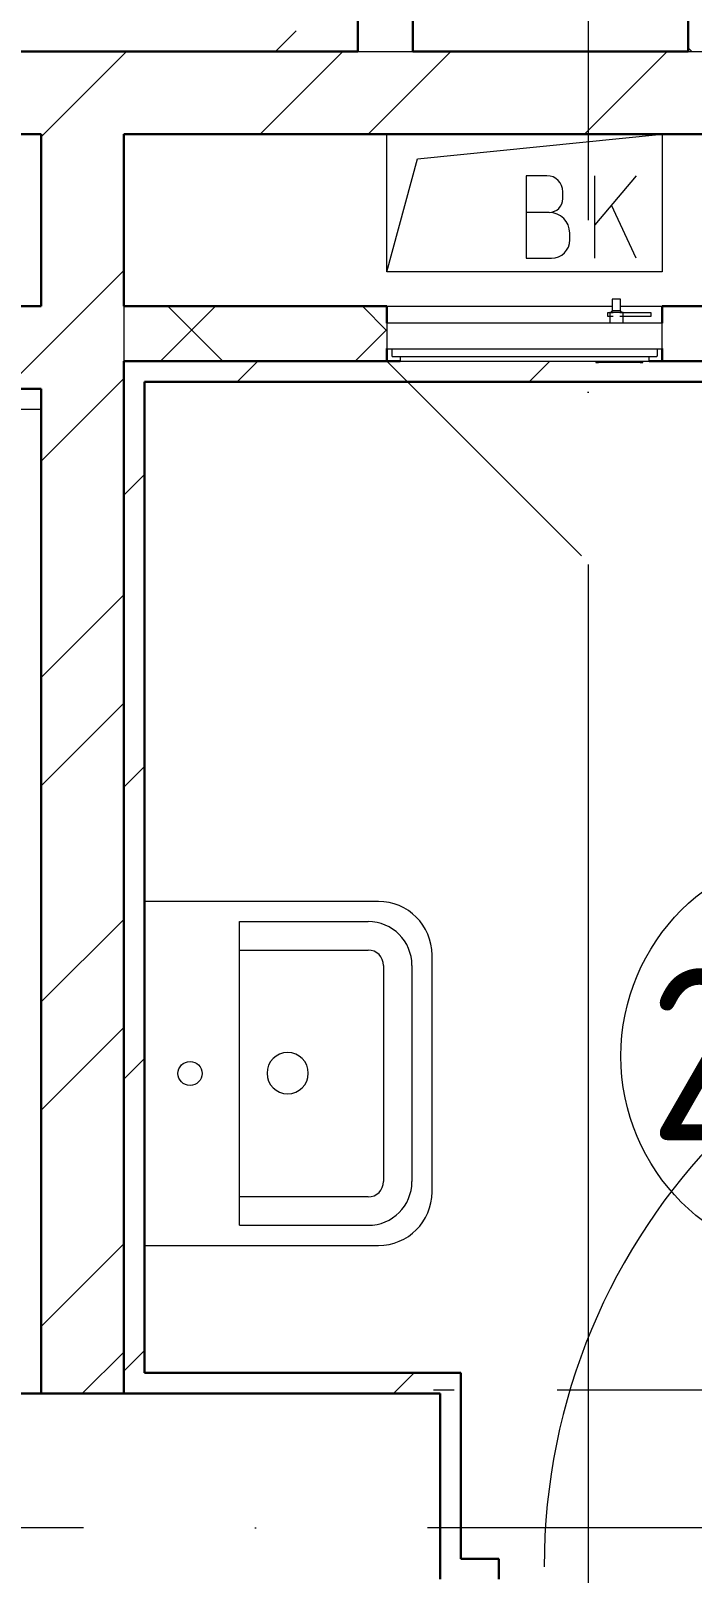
# Model space of a CAD drawing. Header units: millimetres. Extents: x -88595 to 880822, y -1054509 to -148035.
# Drawn here: x 315153 to 316114, y -274318 to -272077 of the extents above; entities that cross this region are included whole.
import ezdxf

# ---------------------------------------------------------------- set-up
doc = ezdxf.new("R2010")
doc.units = ezdxf.units.MM
doc.linetypes.add('ADSK_Линия сетки', pattern=[25, 20, -2.5, 0, -2.5])
doc.linetypes.add('ADSK_Сверху', pattern=[4.5, 3, -1.5])
doc.layers.add('Двери открывание', color=7, linetype='Continuous', lineweight=9, true_color=0xc0c0c0)
for name, color, linetype, lineweight in [('Линии', 7, 'Continuous', 9), ('Марки помещений', 7, 'Continuous', 20), ('Обобщенные модели', 7, 'Continuous', 18), ('Оборудование', 7, 'Continuous', 18), ('Оси', 7, 'Continuous', 9), ('Перекрытие', 7, 'Continuous', 18), ('Стены внутренние', 7, 'Continuous', 18), ('Стены наружные', 7, 'Continuous', 18), ('Стены штриховка', 7, 'Continuous', 9)]:
    doc.layers.add(name, color=color, linetype=linetype, lineweight=lineweight)
doc.styles.add('GOST Common_2', font='GOST_Common.ttf', dxfattribs={"width": 0.9, "height": 350})

# ---------------------------------------------------------------- blocks, each defined once
blk = doc.blocks.new('2 этаж')
at = {"lineweight": 18}
for p, q in [((345005, 655381.5), (345005, 655581.5)), ((345049.5, 655545.6), (345405, 655581.5)), ((345405, 655581.5), (345405, 655381.5)), ((345005, 655381.5), (345049.5, 655545.6)), ((345237.3, 655521), (345207.3, 655521)), ((345207.3, 655521), (345207.3, 655401)), ((345367.3, 655521), (345307.3, 655449.5)), ((345307.3, 655401), (345307.3, 655521)), ((345260.6, 655487.7), (345260.6, 655497.7)), ((345367.3, 655401), (345331.3, 655478.2)), ((345240.6, 655467.7), (345207.3, 655467.7)), ((345270.6, 655427.7), (345270.6, 655437.7)), ((345405, 655381.5), (345005, 655381.5)), ((345207.3, 655401), (345244, 655401))]:
    blk.add_line(p, q, dxfattribs=at)
for centre, radius, start, end in [((345237.3, 655497.7), 23.3, 0, 90), ((345240.6, 655487.7), 20, 270, 0), ((345240.6, 655437.7), 30, 0, 90), ((345244, 655427.7), 26.7, 270, 0)]:
    blk.add_arc(centre, radius, start, end, dxfattribs=at)
at = {"layer": 'Двери открывание'}
blk.add_arc((346131.5, 653499.5), 898, 91.1485, 180, dxfattribs=at)
at = {"layer": 'Линии', "linetype": 'ADSK_Сверху', "ltscale": 100}
blk.add_line((355902.5, 653756.5), (345072.6, 653756.5), dxfattribs=at)
at = {"layer": 'Марки помещений'}
blk.add_circle((345644.9, 654241.7), 300, dxfattribs=at)
at = {"layer": 'Обобщенные модели'}
for p, q in [((344992.5, 654466.5), (344652.5, 654466.5)), ((344790.5, 654437.1), (344977.7, 654437.1)), ((344790.5, 653995.9), (344790.5, 654437.1)), ((344790.5, 654395.8), (344977.7, 654395.8)), ((344999.9, 654373.5), (344999.9, 654059.5)), ((345041.2, 654373.5), (345041.2, 654059.5)), ((345070.5, 654216.6), (345070.5, 654388.5)), ((345070.5, 654044.5), (345070.5, 654216.6)), ((344977.7, 654037.2), (344790.5, 654037.2)), ((344790.5, 653995.9), (344977.7, 653995.9)), ((344652.5, 653966.5), (344992.5, 653966.5))]:
    blk.add_line(p, q, dxfattribs=at)
blk.add_circle((344718.8, 654216.5), 17.5, dxfattribs=at)
for centre, radius, start, end in [((344992.5, 654388.5), 78, 0, 90), ((344977.7, 654373.5), 63.6, 0, 90), ((344977.7, 654373.5), 22.3, 0, 90), ((344860.7, 654216.9), 30, 90, 270), ((344860.7, 654216.9), 30, 270, 90), ((344977.7, 654059.5), 63.6, 270, 0), ((344977.7, 654059.5), 22.3, 270, 0), ((344992.5, 654044.5), 78, 270, 0)]:
    blk.add_arc(centre, radius, start, end, dxfattribs=at)
at = {"layer": 'Оборудование'}
for p, q in [((345332.3, 655341.8), (345332.3, 655324.4)), ((345344.6, 655341.8), (345332.3, 655341.8)), ((345344.6, 655324.4), (345344.6, 655341.8)), ((345333.6, 655321.9), (345325.4, 655321.9)), ((345325.4, 655321.9), (345325.4, 655316.9)), ((345325.4, 655316.9), (345333.6, 655316.9)), ((345328.8, 655322.4), (345328.8, 655306.5)), ((345348.1, 655322.4), (345328.8, 655322.4)), ((345332.3, 655324.4), (345330.4, 655322.4)), ((345344.6, 655324.4), (345332.3, 655324.4)), ((345389.1, 655321.9), (345343.3, 655321.9)), ((345343.3, 655316.9), (345389.1, 655316.9)), ((345346.5, 655322.4), (345344.6, 655324.4)), ((345348.1, 655306.5), (345348.1, 655322.4)), ((345389.1, 655316.9), (345389.1, 655321.9)), ((345005, 655306.5), (345005, 655270.1)), ((345405, 655306.5), (345005, 655306.5)), ((345405, 655270.1), (345405, 655306.5)), ((345005.9, 655269.2), (345404.1, 655269.2)), ((345012, 655269.2), (345012, 655259.5)), ((345398, 655259.5), (345398, 655269.2)), ((345005, 655251.5), (345287.8, 654968.7)), ((345012.9, 655258.5), (345397, 655258.5)), ((345024, 655257), (345024, 655251.5)), ((345024, 655251.5), (345386, 655251.5)), ((345308.5, 655251.5), (345308.5, 655249.5)), ((345308.5, 655249.5), (345312.5, 655249.5)), ((345373, 655249.5), (345312.5, 655249.5)), ((345373, 655249.5), (345377, 655249.5)), ((345377, 655249.5), (345377, 655251.5)), ((345386, 655251.5), (345386, 655257))]:
    blk.add_line(p, q, dxfattribs=at)
for points, knots in [([(345005, 655270.1), (345005, 655270), (345005, 655269.9), (345005.1, 655269.7), (345005.2, 655269.5), (345005.4, 655269.3), (345005.5, 655269.3), (345005.7, 655269.2), (345005.8, 655269.2), (345005.9, 655269.2)], [-1, -1, -1, -1, -0.833333, -0.666667, -0.5, -0.333333, -0.25, -0.166667, 0, 0, 0, 0]), ([(345404.1, 655269.2), (345404.1, 655269.2), (345404.3, 655269.2), (345404.4, 655269.3), (345404.5, 655269.3), (345404.7, 655269.5), (345404.9, 655269.7), (345404.9, 655269.9), (345405, 655270), (345405, 655270.1)], [0, 0, 0, 0, 0.166667, 0.25, 0.333333, 0.5, 0.666667, 0.833333, 1, 1, 1, 1]), ([(345012, 655259.5), (345012, 655259.4), (345012, 655259.2), (345012.1, 655259), (345012.2, 655258.8), (345012.3, 655258.7), (345012.4, 655258.6), (345012.6, 655258.6), (345012.7, 655258.5), (345012.8, 655258.5), (345012.9, 655258.5)], [-1, -1, -1, -1, -0.833333, -0.666667, -0.541667, -0.416667, -0.333333, -0.25, -0.166667, 0, 0, 0, 0]), ([(345022.4, 655258.5), (345022.6, 655258.5), (345022.8, 655258.5), (345023, 655258.4), (345023.2, 655258.3), (345023.4, 655258.2), (345023.5, 655258.1), (345023.7, 655257.9), (345023.8, 655257.7), (345023.9, 655257.6), (345023.9, 655257.3), (345024, 655257.1), (345024, 655257)], [-1, -1, -1, -1, -0.833333, -0.75, -0.666667, -0.583333, -0.5, -0.416667, -0.333333, -0.25, -0.166667, 0, 0, 0, 0]), ([(345386, 655257), (345386, 655257.1), (345386, 655257.3), (345386.1, 655257.6), (345386.2, 655257.7), (345386.3, 655257.9), (345386.4, 655258.1), (345386.6, 655258.2), (345386.7, 655258.3), (345386.9, 655258.4), (345387.2, 655258.5), (345387.4, 655258.5), (345387.5, 655258.5)], [0, 0, 0, 0, 0.166667, 0.25, 0.333333, 0.416667, 0.5, 0.583333, 0.666667, 0.75, 0.833333, 1, 1, 1, 1]), ([(345397, 655258.5), (345397.1, 655258.5), (345397.2, 655258.5), (345397.4, 655258.6), (345397.5, 655258.6), (345397.6, 655258.7), (345397.7, 655258.8), (345397.9, 655259), (345397.9, 655259.2), (345398, 655259.4), (345398, 655259.5)], [0, 0, 0, 0, 0.166667, 0.25, 0.333333, 0.416667, 0.541667, 0.666667, 0.833333, 1, 1, 1, 1])]:
    blk.add_open_spline(points, degree=3, knots=knots, dxfattribs=at)
at = {"layer": 'Оси', "linetype": 'ADSK_Линия сетки', "ltscale": 100}
for p, q in [((345297.5, 662456.5), (345297.5, 632600.4)), ((364564.8, 653556.5), (287587.4, 653556.5))]:
    blk.add_line(p, q, dxfattribs=at)
at = {"layer": 'Перекрытие', "color": 49, "ltscale": 100, "true_color": 0x464646}
for p, q in [((345005, 655381.5), (345005, 655581.5)), ((345405, 655581.5), (345405, 655381.5)), ((345405, 655381.5), (345005, 655381.5))]:
    blk.add_line(p, q, dxfattribs=at)
at = {"layer": 'Стены внутренние', "lineweight": 30}
blk.add_line((345082.5, 653481.5), (345082.5, 653751.5), dxfattribs=at)
at = {"layer": 'Стены наружные', "lineweight": 30}
for p, q in [((344962.5, 655701.5), (344962.5, 659756.5)), ((345042.5, 655701.5), (345042.5, 659756.5)), ((345442.5, 659756.5), (345442.5, 655701.5)), ((344962.5, 655701.5), (343687.5, 655701.5)), ((345442.5, 655701.5), (345042.5, 655701.5)), ((343807.5, 655581.5), (344502.5, 655581.5)), ((344502.5, 655581.5), (344502.5, 655331.5)), ((344622.5, 655331.5), (344622.5, 655581.5)), ((344622.5, 655581.5), (346232.5, 655581.5)), ((344502.5, 655331.5), (343807.5, 655331.5)), ((345005, 655331.5), (344622.5, 655331.5)), ((345005, 655306.5), (345005, 655331.5)), ((346232.5, 655331.5), (345405, 655331.5)), ((345405, 655331.5), (345405, 655306.5)), ((345005, 655251.5), (345005, 655269.9)), ((345405, 655269.9), (345405, 655251.5)), ((344622.5, 653751.5), (344622.5, 655251.5)), ((344622.5, 655251.5), (345024, 655251.5)), ((345386, 655251.5), (346232.5, 655251.5)), ((344502.5, 655211.5), (343687.5, 655211.5)), ((344502.5, 655211.5), (344502.5, 653751.5)), ((344652.5, 655221.5), (346202.5, 655221.5)), ((344652.5, 653781.5), (344652.5, 655221.5)), ((345112.5, 653781.5), (344652.5, 653781.5)), ((345112.5, 653511.5), (345112.5, 653781.5)), ((344472.5, 653751.5), (345082.5, 653751.5)), ((345167.5, 653511.5), (345112.5, 653511.5)), ((345167.5, 653481.5), (345167.5, 653511.5))]:
    blk.add_line(p, q, dxfattribs=at)
at = {"layer": 'Стены наружные', "linetype": 'Continuous', "lineweight": 9}
for p, q in [((344843.1, 655701.5), (344873.1, 655731.5)), ((344506.4, 655581.5), (344626.4, 655701.5)), ((344820.7, 655581.5), (344940.7, 655701.5)), ((344977.9, 655581.5), (345097.9, 655701.5)), ((345292.2, 655581.5), (345412.2, 655701.5)), ((345447.8, 655701.5), (345442.5, 655706.8)), ((344502.5, 655577.6), (344506.4, 655581.5)), ((344502.5, 655263.3), (344622.5, 655383.3)), ((344676, 655251.5), (344756, 655331.5)), ((344766.4, 655251.5), (344686.4, 655331.5)), ((345005, 655295.8), (344969.3, 655331.5)), ((344958.8, 655251.5), (345005, 655297.7)), ((344450.7, 655211.5), (344502.5, 655263.3)), ((344787.4, 655221.5), (344817.4, 655251.5)), ((345211.6, 655221.5), (345241.6, 655251.5)), ((344502.5, 655106.2), (344622.5, 655226.2)), ((344622.5, 655056.6), (344652.5, 655086.6)), ((344502.5, 654791.8), (344622.5, 654911.8)), ((344502.5, 654634.7), (344622.5, 654754.7)), ((344622.5, 654632.4), (344652.5, 654662.4)), ((344502.5, 654320.4), (344622.5, 654440.4)), ((344502.5, 654163.2), (344622.5, 654283.2)), ((344622.5, 654208.1), (344652.5, 654238.1)), ((344502.5, 653848.9), (344622.5, 653968.9)), ((344562.2, 653751.5), (344622.5, 653811.8)), ((344622.5, 653783.8), (344652.5, 653813.8)), ((345014.4, 653751.5), (345044.4, 653781.5))]:
    blk.add_line(p, q, dxfattribs=at)
at = {"layer": 'Стены наружные'}
for p, q in [((345005, 655331.5), (345332.3, 655331.5)), ((345344.6, 655331.5), (345405, 655331.5))]:
    blk.add_line(p, q, dxfattribs=at)
at = {"layer": 'Стены штриховка'}
for p, q in [((344962.5, 655701.5), (345042.5, 655701.5)), ((345442.5, 655701.5), (345522.5, 655701.5)), ((344622.5, 655331.5), (344622.5, 655251.5)), ((344502.5, 655181.5), (344472.5, 655181.5))]:
    blk.add_line(p, q, dxfattribs=at)
at = {"layer": 'Марки помещений', "style": 'GOST Common_2', "width": 0.9}
blk.add_text('223', height=250, dxfattribs=at).set_placement((345386.1, 654119.4))

msp = doc.modelspace()

# ---------------------------------------------------------------- block references
at = {"layer": 'Оборудование', "color": 5, "true_color": 0x0000ff}
msp.add_blockref('2 этаж', (-29334.2, -927808.4), dxfattribs=at)

doc.saveas('drawing.dxf')
